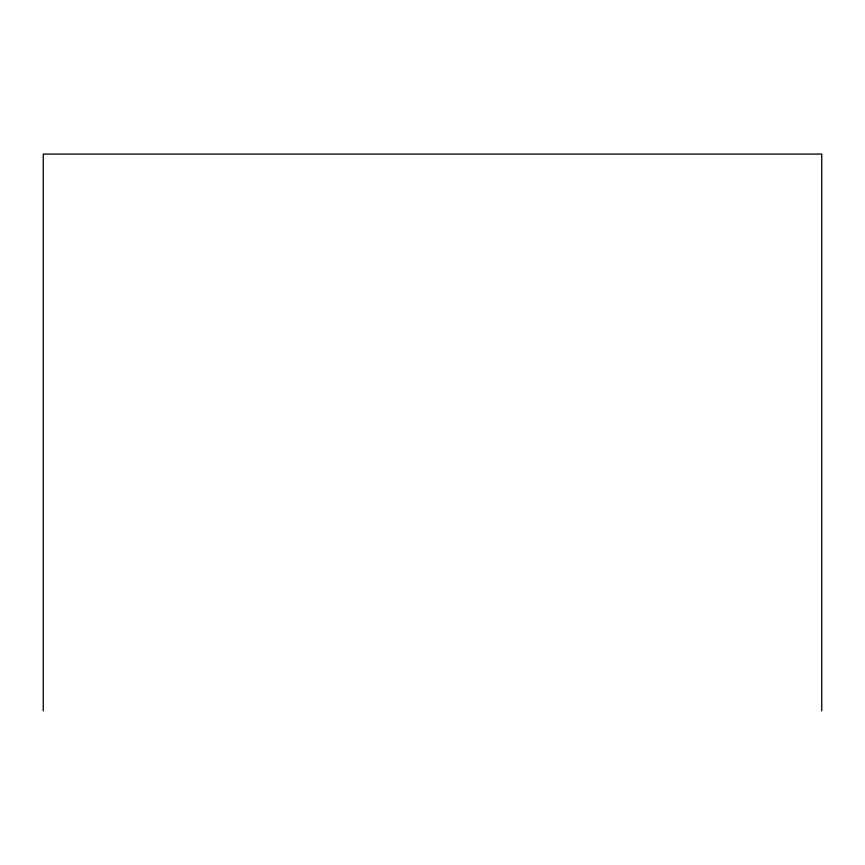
<?xml version="1.0" encoding="UTF-8"?>
<svg xmlns="http://www.w3.org/2000/svg" width="865" height="865" viewBox="0 0 865 865"><rect width="100%" height="100%" fill="white"/><g stroke="black" fill="none" stroke-linecap="round" stroke-linejoin="round"><path stroke-width="1.3" d="M821.75 710.911L821.75 154.089L43.25 154.089L43.25 710.911"/></g></svg>
